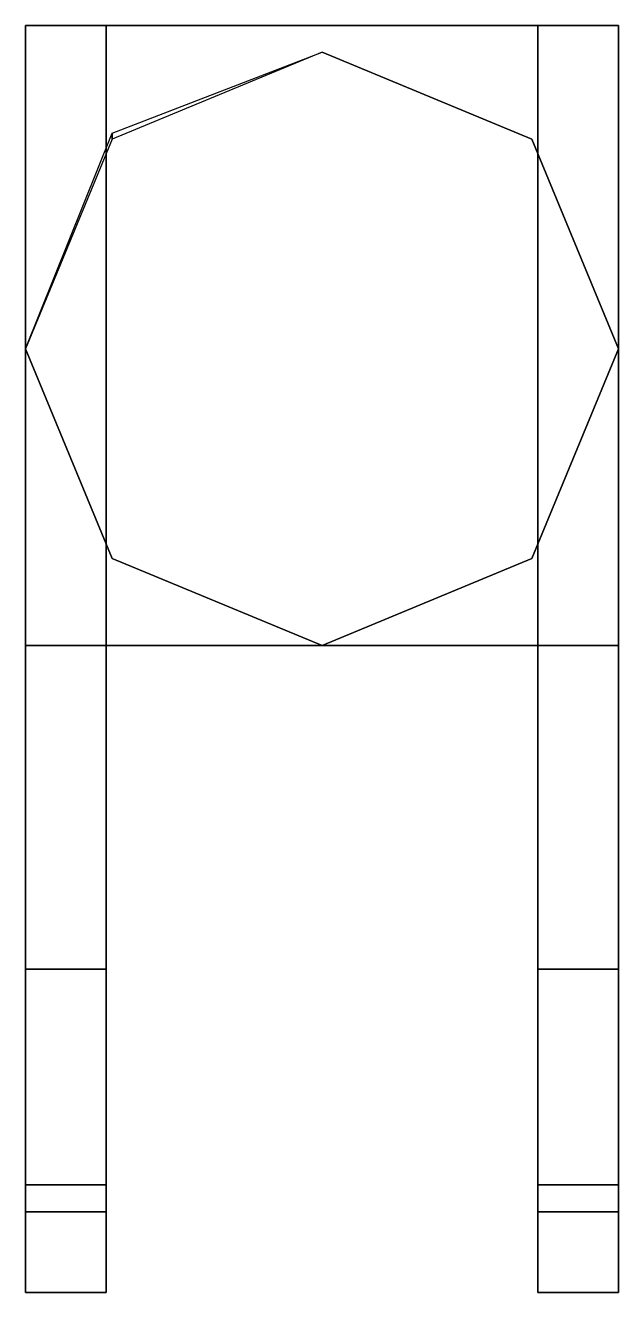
# Model space of a CAD drawing. Extents: x -0.11 to 0.11, y -0.35 to 0.12.
import ezdxf

# ---------------------------------------------------------------- set-up
doc = ezdxf.new("R2010")
doc.units = 0
doc.layers.add('TURRET', color=2, linetype='CONTINUOUS')

msp = doc.modelspace()

# ---------------------------------------------------------------- linework, layer by layer
at = {"layer": 'TURRET'}
for points in [[(-0.11, -0.23, 3.18), (-0.08, -0.23, 3.18), (-0.08, 0.12, 2.92), (-0.11, 0.12, 2.92)], [(-0.11, 0.12, 2.92), (-0.11, -0.11, 2.92), (-0.11, -0.32, 3.13), (-0.11, -0.23, 3.18)], [(-0.11, 0.12, 2.86), (-0.11, -0.11, 2.86), (-0.11, -0.11, 2.92), (-0.11, 0.12, 2.92)], [(0.11, 0.12, 2.92), (0.11, 0.12, 2.86), (-0.11, 0.12, 2.86), (-0.11, 0.12, 2.92)], [(-0.08, -0.23, 3.18), (-0.08, -0.32, 3.13), (-0.08, -0.11, 2.92), (-0.08, 0.12, 2.92)], [(-0.08, 0.12, 2.92), (-0.08, -0.11, 2.92), (0.08, -0.11, 2.92), (0.08, 0.12, 2.92)], [(0.08, 0.12, 2.92), (0.08, -0.11, 2.92), (0.08, -0.32, 3.13), (0.08, -0.23, 3.18)], [(0.08, -0.23, 3.18), (0.11, -0.23, 3.18), (0.11, 0.12, 2.92), (0.08, 0.12, 2.92)], [(0.11, -0.23, 3.18), (0.11, -0.32, 3.13), (0.11, -0.11, 2.92), (0.11, 0.12, 2.92)], [(0.11, -0.11, 2.92), (0.11, -0.11, 2.86), (0.11, 0.12, 2.86), (0.11, 0.12, 2.92)], [(0, 0.11, 2.76), (-0.07778, 0.07778, 2.76), (-0.07778, 0.08, 2.86), (0, 0.11, 2.86)], [(0.07778, 0.07778, 2.76), (0, 0.11, 2.76), (0, 0.11, 2.86), (0.07778, 0.07778, 2.86)], [(-0.07778, 0.07778, 2.76), (-0.11, 0, 2.76), (-0.11, 0, 2.86), (-0.07778, 0.08, 2.86)], [(0.11, 0, 2.76), (0.07778, 0.07778, 2.76), (0.07778, 0.07778, 2.86), (0.11, 0, 2.86)], [(-0.11, 0, 2.76), (-0.07778, -0.07778, 2.76), (-0.07778, -0.07778, 2.86), (-0.11, 0, 2.86)], [(0.07778, -0.07778, 2.76), (0.11, 0, 2.76), (0.11, 0, 2.86), (0.07778, -0.07778, 2.86)], [(-0.07778, -0.07778, 2.76), (0, -0.11, 2.76), (0, -0.11, 2.86), (-0.07778, -0.07778, 2.86)], [(0, -0.11, 2.76), (0.07778, -0.07778, 2.76), (0.07778, -0.07778, 2.86), (0, -0.11, 2.86)], [(-0.11, -0.11, 2.92), (-0.08, -0.11, 2.92), (-0.08, -0.32, 3.13), (-0.11, -0.32, 3.13)], [(-0.11, -0.11, 2.92), (-0.11, -0.11, 2.86), (0.11, -0.11, 2.86), (0.11, -0.11, 2.92)], [(0.08, -0.11, 2.92), (0.11, -0.11, 2.92), (0.11, -0.32, 3.13), (0.08, -0.32, 3.13)], [(-0.11, -0.23, 3.18), (-0.11, -0.32, 3.13), (-0.11, -0.35, 3.22), (-0.11, -0.31, 3.25)], [(-0.11, -0.31, 3.25), (-0.08, -0.31, 3.25), (-0.08, -0.23, 3.18), (-0.11, -0.23, 3.18)], [(-0.08, -0.31, 3.25), (-0.08, -0.35, 3.22), (-0.08, -0.32, 3.13), (-0.08, -0.23, 3.18)], [(0.08, -0.31, 3.25), (0.11, -0.31, 3.25), (0.11, -0.23, 3.18), (0.08, -0.23, 3.18)], [(0.08, -0.23, 3.18), (0.08, -0.32, 3.13), (0.08, -0.35, 3.22), (0.08, -0.31, 3.25)], [(0.11, -0.31, 3.25), (0.11, -0.35, 3.22), (0.11, -0.32, 3.13), (0.11, -0.23, 3.18)], [(-0.11, -0.35, 3.22), (-0.08, -0.35, 3.22), (-0.08, -0.31, 3.25), (-0.11, -0.31, 3.25)], [(0.08, -0.35, 3.22), (0.11, -0.35, 3.22), (0.11, -0.31, 3.25), (0.08, -0.31, 3.25)], [(-0.11, -0.32, 3.13), (-0.08, -0.32, 3.13), (-0.08, -0.35, 3.22), (-0.11, -0.35, 3.22)], [(0.08, -0.32, 3.13), (0.11, -0.32, 3.13), (0.11, -0.35, 3.22), (0.08, -0.35, 3.22)]]:
    msp.add_3dface(points, dxfattribs=at)

doc.saveas('drawing.dxf')
